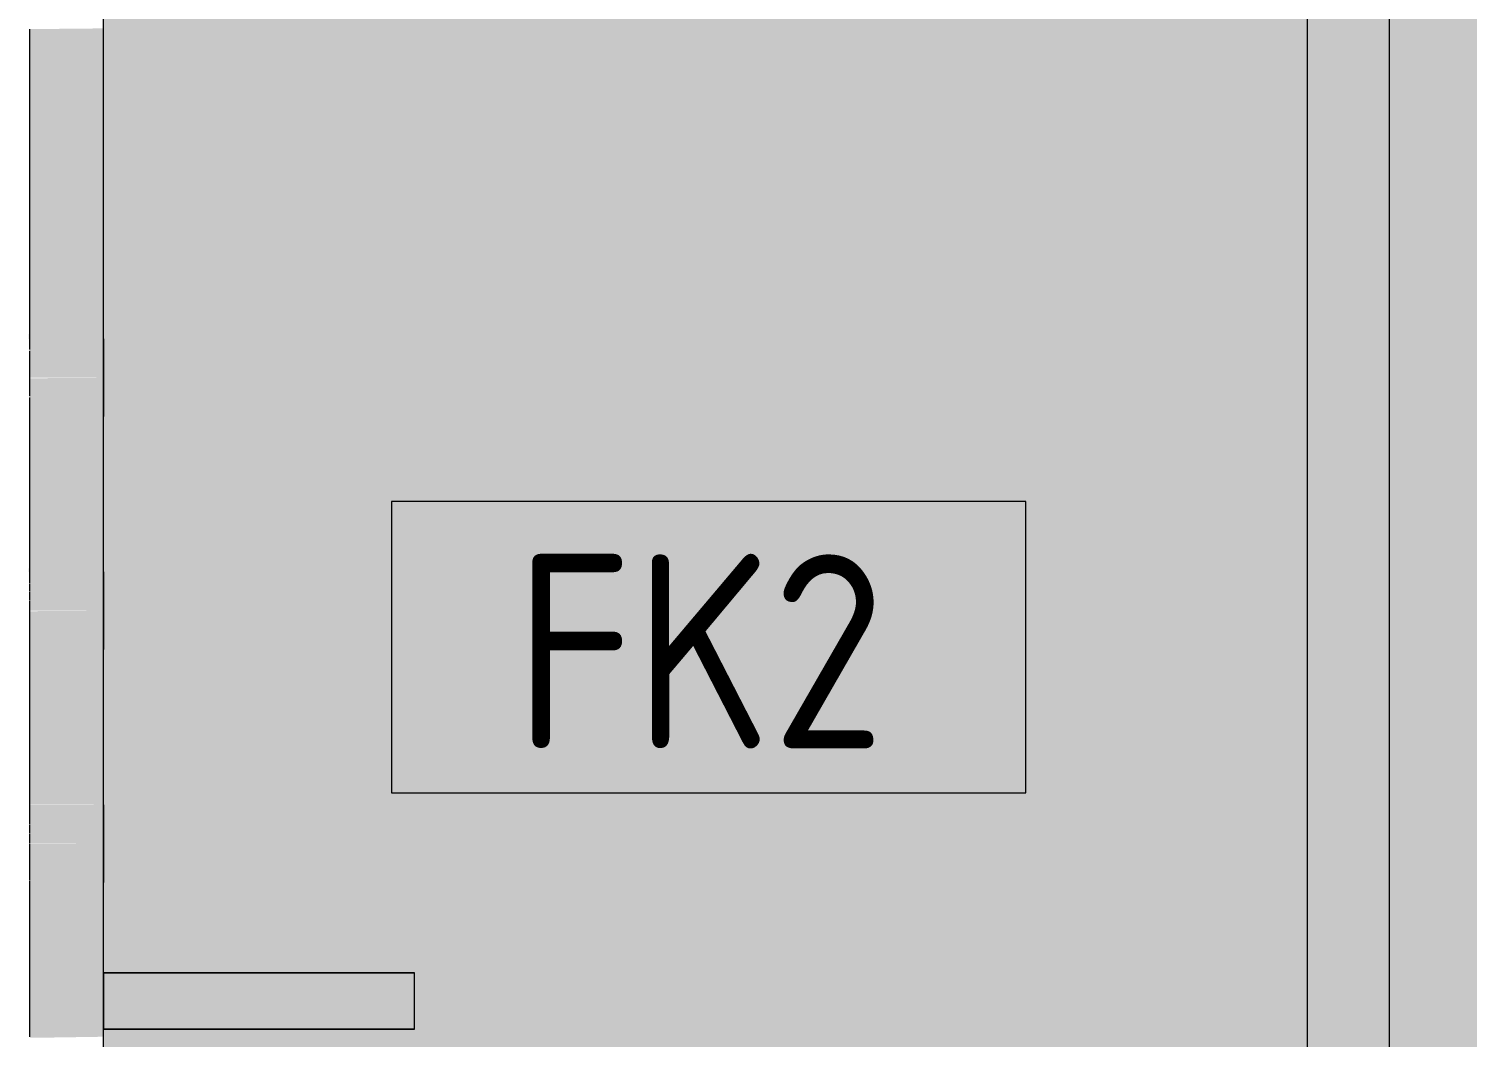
# Model space of a CAD drawing. Header units: millimetres. Extents: x 855 to 84199, y -1987 to 21700.
# Drawn here: x 29187.7 to 29558, y 1440.1 to 1699.9 of the extents above; entities that cross this region are included whole.
import ezdxf

# ---------------------------------------------------------------- set-up
doc = ezdxf.new("R2010")
doc.units = ezdxf.units.MM
for name, color, linetype, lineweight in [('A-GLAZ', 7, 'Continuous', 9), ('A-WALL-IDEN', 7, 'Continuous', 9), ('A-WALL-PATT', 7, 'Continuous', 9), ('I-WALL', 7, 'Continuous', 9)]:
    doc.layers.add(name, color=color, linetype=linetype, lineweight=lineweight)
for name, color, linetype, lineweight, true_color in [('I-FURN-10', 7, 'Continuous', 9, 0x888888), ('I-FURN-11', 7, 'Continuous', 9, 0x7f7f7f), ('I-FURN-12', 7, 'Continuous', 9, 0x838383), ('I-FURN-13', 7, 'Continuous', 9, 0x858585), ('I-FURN-2', 7, 'Continuous', 9, 0x949494), ('I-FURN-4', 7, 'Continuous', 9, 0x9e9e9e), ('I-FURN-5', 7, 'Continuous', 9, 0x818181), ('I-FURN-6', 9, 'Continuous', 9, 0x808080), ('I-FURN-7', 7, 'Continuous', 9, 0xc0c0c0), ('I-FURN-8', 7, 'Continuous', 9, 0xacacac), ('I-FURN-9', 7, 'Continuous', 9, 0x8d8d8d)]:
    doc.layers.add(name, color=color, linetype=linetype, lineweight=lineweight, true_color=true_color)
doc.layers.add('I-FURN-3', color=7, linetype='Continuous', lineweight=9, true_color=0x7f7f7f, transparency=0.7)
doc.styles.add('GOST Common_5', font='GOST_Common.ttf', dxfattribs={"width": 0.9, "height": 50})

# ---------------------------------------------------------------- blocks, each defined once
blk = doc.blocks.new('120_Окно_СКБ_2Ст_Фрамуга сверху - 120_Окно_СКБ_2Ст_2300х2500_h_ ДОО-23103760-Развертка 1_60-1')
at = {"layer": 'A-GLAZ'}
h = blk.add_hatch(color=256, dxfattribs=at)
h.paths.add_polyline_path([(102110.93, 500), (103429, 500), (103429, 2980), (101171, 2980), (101171, 500), (102035.04, 500)])
h.paths.add_polyline_path([(103380, 550), (102870, 550), (102870, 2080), (103400, 2080), (103400, 550)])
h.paths.add_polyline_path([(102035.04, 550), (101200, 550), (101200, 2080), (102840, 2080), (102840, 550), (102342.86, 550)])
h.paths.add_polyline_path([(101223.14, 2130), (101220, 2130), (101220, 2930), (103380, 2930), (103380, 2130), (101427.88, 2130)])
blk.add_line((101150, 500), (101150, 3000), dxfattribs=at)
blk = doc.blocks.new('Бизиборд лего - бизиборд 1_21б-32328682-Развертка 1_60-1')
at = {"layer": 'I-FURN-3'}
h = blk.add_hatch(color=256, dxfattribs=at)
h.paths.add_polyline_path([(100840, 500), (100840, 540), (100821, 540), (100821, 500)])
h.paths.add_polyline_path([(100821, 560), (100840, 560), (100840, 600), (100821, 600), (100821, 563.03)])
h.paths.add_polyline_path([(100821, 620), (100840, 620), (100840, 660), (100821, 660), (100821, 627.41)])
h.paths.add_polyline_path([(100821, 680), (100840, 680), (100840, 720), (100821, 719.96), (100821, 683.75)])
h.paths.add_polyline_path([(100823.69, 740), (100840, 740.08), (100840, 780), (100821, 780), (100821, 740), (100823.1, 740)])
h.paths.add_polyline_path([(100824.29, 800), (100840, 800), (100840, 840), (100821, 840), (100821, 800), (100823.1, 800)])
h.paths.add_polyline_path([(100825.47, 860), (100840, 860.19), (100840, 900), (100821, 900), (100821, 860), (100824.29, 860)])
h.paths.add_polyline_path([(100825.47, 920), (100840, 920), (100840, 960), (100821, 960), (100821, 920)])
h.paths.add_polyline_path([(100821, 980), (100840, 980), (100840, 1020), (100821, 1020), (100821, 981.52)])
h.paths.add_polyline_path([(100821, 1040), (100840, 1040), (100840, 1120), (100821, 1120), (100821, 1041.88)])
h.paths.add_polyline_path([(100821, 1140), (100840, 1140), (100840, 1180), (100821, 1180), (100821, 1140.47)])
h.paths.add_polyline_path([(100821, 1200), (100840, 1200), (100840, 1240), (100821, 1240), (100821, 1206.87)])
h.paths.add_polyline_path([(100821, 1260), (100840, 1260), (100840, 1300), (100821, 1300), (100821, 1263.21)])
h.paths.add_polyline_path([(100840, 1320), (100840, 1360), (100821, 1359.78), (100821, 1320), (100839.7, 1320)])
h.paths.add_polyline_path([(100825.47, 1380), (100840, 1380), (100840, 1420), (100821, 1420), (100821, 1380)])
h.paths.add_polyline_path([(100823.1, 1440), (100840, 1440.26), (100840, 1480), (100821, 1480), (100821, 1440), (100822.51, 1440)])
h.paths.add_polyline_path([(100821, 1500), (100840, 1500), (100840, 1540), (100821, 1540), (100821, 1500.62)])
h.paths.add_polyline_path([(100821, 1560), (100840, 1560), (100840, 1600), (100821, 1600), (100821, 1560.98)])
h.paths.add_polyline_path([(100821, 1620), (100840, 1620), (100840, 1700), (100821, 1699.81), (100821, 1621.34)])
h.paths.add_polyline_path([(100821, 1720), (100840, 1720), (100840, 1760), (100821, 1760), (100821, 1721.94)])
h.paths.add_polyline_path([(100821, 1780), (100840, 1780), (100840, 1820), (100821, 1820), (100821, 1782.3)])
h.paths.add_polyline_path([(100821, 1840), (100840, 1840.28), (100840, 1880), (100821, 1880), (100821, 1842.66)])
h.paths.add_polyline_path([(100839.7, 1900), (100840, 1900), (100840, 1940), (100821, 1940), (100821, 1900)])
h.paths.add_polyline_path([(100830.21, 1960), (100840, 1960), (100840, 2000), (100821, 2000), (100821, 1960), (100827.84, 1960)])
h.paths.add_polyline_path([(100821, 2020), (100840, 2020), (100840, 2060), (100821, 2059.96), (100821, 2027.77)])
h.paths.add_polyline_path([(100825.47, 2080), (100840, 2080.08), (100840, 2120), (100821, 2120), (100821, 2080), (100823.1, 2080)])
h.paths.add_polyline_path([(100821, 2140), (100840, 2140.02), (100840, 2180), (100821, 2180), (100821, 2140.44)])
h.paths.add_polyline_path([(100821, 2200), (100840, 2200), (100840, 2240), (100821, 2240), (100821, 2200.8)])
h = blk.add_hatch(color=256, dxfattribs=at)
h.paths.add_polyline_path([(100820.73, 500), (100821, 500), (100820.73, 514.74)])
h.paths.add_polyline_path([(100820.73, 560), (100821, 560), (100820.73, 563.03)])
h.paths.add_polyline_path([(100820.73, 620), (100821, 620), (100820.73, 627.41)])
h.paths.add_polyline_path([(100820.73, 740), (100821, 740.08), (100820.73, 740.08)])
h.paths.add_polyline_path([(100820.73, 800), (100821, 800), (100820.73, 800.44)])
h.paths.add_polyline_path([(100820.73, 860), (100821, 860), (100820.73, 860.8)])
h.paths.add_polyline_path([(100820.73, 920), (100821, 920), (100820.73, 925.19)])
h.paths.add_polyline_path([(100820.73, 1040), (100821, 1040), (100820.73, 1041.88)])
h.paths.add_polyline_path([(100820.73, 1140), (100821, 1140), (100820.73, 1140.47)])
h.paths.add_polyline_path([(100820.73, 1200), (100821, 1200), (100820.73, 1206.87)])
h.paths.add_polyline_path([(100820.73, 1260), (100821, 1260), (100820.73, 1263.21)])
h.paths.add_polyline_path([(100820.73, 1560), (100821, 1560), (100820.73, 1560.98)])
h.paths.add_polyline_path([(100820.73, 1620), (100821, 1620), (100820.73, 1621.34)])
h.paths.add_polyline_path([(100820.73, 1780), (100821, 1780), (100820.73, 1782.3)])
h.paths.add_polyline_path([(100820.73, 1840), (100821, 1840), (100820.73, 1842.66)])
h.paths.add_polyline_path([(100820.73, 1900), (100821, 1900), (100820.73, 1915.1)])
h.paths.add_polyline_path([(100820.73, 1960), (100821, 1960), (100820.73, 1963.38)])
h.paths.add_polyline_path([(100820.73, 2080), (100821, 2080.08), (100820.73, 2080.08)])
for points in [[(100821, 1610), (100840, 1610), (100840, 1620), (100821, 1619.98), (100821, 1611.28)], [(100839.7, 1600), (100840, 1600), (100840, 1610), (100821, 1609.87), (100821, 1600), (100834.96, 1600)], [(100821, 1550), (100840, 1550), (100840, 1560), (100821, 1559.98), (100821, 1550.92)], [(100821, 1540), (100840, 1540), (100840, 1550), (100821, 1549.87), (100821, 1540.32)], [(100821, 1490), (100840, 1490), (100840, 1500), (100821, 1499.98), (100821, 1492.46)], [(100839.7, 1480), (100840, 1480), (100840, 1490), (100821, 1489.87), (100821, 1480)], [(100896.62, 1442.18), (100920, 1442.18), (100920, 1456.7), (100840, 1456.7), (100840, 1442.18), (100858.68, 1442.18)]]:
    blk.add_hatch(color=256, dxfattribs=at).paths.add_polyline_path(points)
at = {"layer": 'I-FURN-10'}
for p, q in [((100840, 1620), (100840, 1699.81)), ((100840, 1620), (100840, 1699.81)), ((100840, 1600.34), (100840, 1610)), ((100840, 1610), (100840, 1601.34)), ((100840, 1610), (100840, 1610)), ((100840, 1601.34), (100840, 1600)), ((100840, 1600), (100840, 1600.34)), ((100840, 1560), (100840, 1600)), ((100840, 1560), (100840, 1600)), ((100840, 1540.34), (100840, 1550)), ((100840, 1550), (100840, 1547.41)), ((100840, 1550), (100840, 1550)), ((100840, 1547.41), (100840, 1545)), ((100840, 1545), (100840, 1542.93)), ((100840, 1542.93), (100840, 1541.34)), ((100840, 1541.34), (100840, 1540.34)), ((100840, 1500), (100840, 1540)), ((100840, 1500), (100840, 1540)), ((100840, 1490), (100840, 1497.07)), ((100840, 1497.07), (100840, 1497.07)), ((100840, 1497.07), (100840, 1495)), ((100840, 1495), (100840, 1492.59)), ((100840, 1492.59), (100840, 1490)), ((100840, 1490), (100840, 1490)), ((100840, 1456.7), (100840, 1480)), ((100840, 1456.7), (100840, 1480)), ((100840, 1442.18), (100840, 1456.7)), ((100840, 1442.18), (100840, 1456.7)), ((100840, 1442.18), (100840, 1456.7)), ((100840, 1440.26), (100840, 1442.18)), ((100840, 1440.26), (100840, 1442.18))]:
    blk.add_line(p, q, dxfattribs=at)
at = {"layer": 'I-FURN-11'}
for p, q in [((100840, 1617.32), (100840, 1620)), ((100840, 1617.32), (100840, 1620)), ((100840, 1617.32), (100840, 1620)), ((100840, 1617.32), (100840, 1620)), ((100840, 1617.32), (100840, 1620)), ((100840, 1620), (100840, 1619.66)), ((100840, 1619.66), (100840, 1620)), ((100840, 1617.32), (100840, 1620)), ((100840, 1617.32), (100840, 1620)), ((100840, 1620), (100840, 1619.66)), ((100840, 1610), (100840, 1620)), ((100840, 1617.32), (100840, 1620)), ((100840, 1610), (100840, 1619.66)), ((100840, 1619.66), (100840, 1618.66)), ((100840, 1619.66), (100840, 1610)), ((100840, 1610), (100840, 1619.66)), ((100840, 1619.66), (100840, 1612.59)), ((100840, 1610), (100840, 1619.66)), ((100840, 1619.66), (100840, 1610)), ((100840, 1617.07), (100840, 1619.66)), ((100840, 1619.66), (100840, 1610)), ((100840, 1618.66), (100840, 1610)), ((100840, 1610), (100840, 1618.66)), ((100840, 1618.66), (100840, 1610)), ((100840, 1610), (100840, 1618.66)), ((100840, 1618.66), (100840, 1610)), ((100840, 1610), (100840, 1618.66)), ((100840, 1618.66), (100840, 1612.59)), ((100840, 1605.25), (100840, 1617.07)), ((100840, 1605.25), (100840, 1617.07)), ((100840, 1605.25), (100840, 1617.07)), ((100840, 1605.25), (100840, 1617.07)), ((100840, 1605.25), (100840, 1617.07)), ((100840, 1605.25), (100840, 1617.07)), ((100840, 1605.25), (100840, 1617.07)), ((100840, 1610), (100840, 1617.07)), ((100840, 1605.25), (100840, 1617.07)), ((100840, 1615), (100840, 1612.59)), ((100840, 1610), (100840, 1615)), ((100840, 1615), (100840, 1610)), ((100840, 1610), (100840, 1615)), ((100840, 1610), (100840, 1612.59)), ((100840, 1612.59), (100840, 1610)), ((100840, 1612.59), (100840, 1610)), ((100840, 1610), (100840, 1612.59)), ((100840, 1612.59), (100840, 1610)), ((100840, 1610), (100840, 1612.59)), ((100840, 1612.59), (100840, 1610)), ((100840, 1612.59), (100840, 1610)), ((100840, 1612.59), (100840, 1610)), ((100840, 1610), (100840, 1612.59)), ((100840, 1612.59), (100840, 1610)), ((100840, 1610), (100840, 1610)), ((100840, 1610), (100840, 1610)), ((100840, 1607.41), (100840, 1610)), ((100840, 1610), (100840, 1607.41)), ((100840, 1601.34), (100840, 1610)), ((100840, 1610), (100840, 1601.34)), ((100840, 1610), (100840, 1610)), ((100840, 1610), (100840, 1610)), ((100840, 1610), (100840, 1610)), ((100840, 1610), (100840, 1610)), ((100840, 1610), (100840, 1610)), ((100840, 1610), (100840, 1610)), ((100840, 1610), (100840, 1610)), ((100840, 1610), (100840, 1610)), ((100840, 1610), (100840, 1610)), ((100840, 1610), (100840, 1607.41)), ((100840, 1607.41), (100840, 1610)), ((100840, 1610), (100840, 1610)), ((100840, 1610), (100840, 1607.41)), ((100840, 1607.41), (100840, 1610)), ((100840, 1610), (100840, 1610)), ((100840, 1610), (100840, 1610)), ((100840, 1610), (100840, 1610)), ((100840, 1610), (100840, 1610)), ((100840, 1610), (100840, 1610)), ((100840, 1610), (100840, 1602.93)), ((100840, 1605), (100840, 1610)), ((100840, 1610), (100840, 1610)), ((100840, 1610), (100840, 1602.93)), ((100840, 1602.93), (100840, 1610)), ((100840, 1610), (100840, 1610)), ((100840, 1610), (100840, 1610)), ((100840, 1610), (100840, 1610)), ((100840, 1610), (100840, 1610)), ((100840, 1610), (100840, 1610)), ((100840, 1600), (100840, 1610)), ((100840, 1610), (100840, 1600)), ((100840, 1610), (100840, 1610)), ((100840, 1610), (100840, 1610)), ((100840, 1610), (100840, 1610)), ((100840, 1600), (100840, 1610)), ((100840, 1610), (100840, 1600)), ((100840, 1610), (100840, 1610)), ((100840, 1600.34), (100840, 1610)), ((100840, 1610), (100840, 1600.34)), ((100840, 1610), (100840, 1610)), ((100840, 1602.93), (100840, 1610)), ((100840, 1610), (100840, 1602.93)), ((100840, 1610), (100840, 1610)), ((100840, 1610), (100840, 1610)), ((100840, 1610), (100840, 1610)), ((100840, 1605), (100840, 1610)), ((100840, 1610), (100840, 1605)), ((100840, 1610), (100840, 1610)), ((100840, 1610), (100840, 1610)), ((100840, 1610), (100840, 1610)), ((100840, 1610), (100840, 1602.93)), ((100840, 1602.93), (100840, 1610)), ((100840, 1610), (100840, 1610)), ((100840, 1610), (100840, 1610)), ((100840, 1610), (100840, 1610)), ((100840, 1610), (100840, 1610)), ((100840, 1610), (100840, 1610)), ((100840, 1610), (100840, 1600)), ((100840, 1600), (100840, 1610)), ((100840, 1610), (100840, 1610)), ((100840, 1610), (100840, 1610)), ((100840, 1610), (100840, 1610)), ((100840, 1610), (100840, 1610)), ((100840, 1610), (100840, 1610)), ((100840, 1610), (100840, 1610)), ((100840, 1610), (100840, 1610)), ((100840, 1610), (100840, 1610)), ((100840, 1610), (100840, 1610)), ((100840, 1605), (100840, 1610)), ((100840, 1610), (100840, 1605)), ((100840, 1610), (100840, 1610)), ((100840, 1610), (100840, 1600)), ((100840, 1600.34), (100840, 1610)), ((100840, 1610), (100840, 1600.34)), ((100840, 1600.34), (100840, 1610)), ((100840, 1610), (100840, 1610)), ((100840, 1601.34), (100840, 1605)), ((100840, 1601.34), (100840, 1605)), ((100840, 1602.93), (100840, 1605)), ((100840, 1601.34), (100840, 1605)), ((100840, 1601.34), (100840, 1605)), ((100840, 1601.34), (100840, 1605)), ((100840, 1601.34), (100840, 1605)), ((100840, 1601.34), (100840, 1605)), ((100840, 1601.34), (100840, 1605)), ((100840, 1600), (100840, 1601.22)), ((100840, 1600), (100840, 1601.22)), ((100840, 1600), (100840, 1601.22)), ((100840, 1600), (100840, 1601.22)), ((100840, 1600), (100840, 1601.22)), ((100840, 1600), (100840, 1601.22)), ((100840, 1600), (100840, 1601.22)), ((100840, 1600), (100840, 1601.22)), ((100840, 1600), (100840, 1600.34)), ((100840, 1557.07), (100840, 1560)), ((100840, 1557.07), (100840, 1560)), ((100840, 1557.07), (100840, 1560)), ((100840, 1557.07), (100840, 1560)), ((100840, 1557.07), (100840, 1560)), ((100840, 1559.66), (100840, 1560)), ((100840, 1560), (100840, 1559.66)), ((100840, 1557.07), (100840, 1560)), ((100840, 1557.07), (100840, 1560)), ((100840, 1550), (100840, 1560)), ((100840, 1560), (100840, 1559.66)), ((100840, 1557.07), (100840, 1560)), ((100840, 1559.66), (100840, 1558.66)), ((100840, 1557.07), (100840, 1559.66)), ((100840, 1559.66), (100840, 1555)), ((100840, 1555), (100840, 1559.66)), ((100840, 1558.66), (100840, 1559.66)), ((100840, 1559.66), (100840, 1558.66)), ((100840, 1558.66), (100840, 1559.66)), ((100840, 1559.66), (100840, 1550)), ((100840, 1550), (100840, 1559.66)), ((100840, 1559.66), (100840, 1550)), ((100840, 1559.66), (100840, 1550)), ((100840, 1550), (100840, 1559.66)), ((100840, 1559.66), (100840, 1550)), ((100840, 1558.66), (100840, 1550)), ((100840, 1550), (100840, 1558.66)), ((100840, 1555), (100840, 1558.66)), ((100840, 1558.66), (100840, 1555)), ((100840, 1558.66), (100840, 1550)), ((100840, 1550), (100840, 1558.66)), ((100840, 1558.66), (100840, 1555)), ((100840, 1550), (100840, 1558.66)), ((100840, 1558.66), (100840, 1550)), ((100840, 1552.59), (100840, 1558.66)), ((100840, 1558.66), (100840, 1557.07)), ((100840, 1558.66), (100840, 1552.59)), ((100840, 1550), (100840, 1558.66)), ((100840, 1550), (100840, 1558.66)), ((100840, 1558.66), (100840, 1550)), ((100840, 1550), (100840, 1558.66)), ((100840, 1552.59), (100840, 1557.07)), ((100840, 1555), (100840, 1557.07)), ((100840, 1557.07), (100840, 1555)), ((100840, 1557.07), (100840, 1555)), ((100840, 1545), (100840, 1556.96)), ((100840, 1545), (100840, 1556.96)), ((100840, 1545), (100840, 1556.96)), ((100840, 1545), (100840, 1556.96)), ((100840, 1545), (100840, 1556.96)), ((100840, 1545), (100840, 1556.96)), ((100840, 1545), (100840, 1556.96)), ((100840, 1545), (100840, 1556.96)), ((100840, 1555), (100840, 1550)), ((100840, 1552.59), (100840, 1555)), ((100840, 1555), (100840, 1552.59)), ((100840, 1555), (100840, 1552.59)), ((100840, 1550), (100840, 1555)), ((100840, 1550), (100840, 1555)), ((100840, 1555), (100840, 1550)), ((100840, 1555), (100840, 1550)), ((100840, 1550), (100840, 1555)), ((100840, 1555), (100840, 1550)), ((100840, 1550), (100840, 1555)), ((100840, 1555), (100840, 1550)), ((100840, 1550), (100840, 1555)), ((100840, 1555), (100840, 1552.59)), ((100840, 1550), (100840, 1555)), ((100840, 1555), (100840, 1550)), ((100840, 1550), (100840, 1555)), ((100840, 1555), (100840, 1550)), ((100840, 1552.59), (100840, 1550)), ((100840, 1550), (100840, 1552.59)), ((100840, 1550), (100840, 1552.59)), ((100840, 1550), (100840, 1552.59)), ((100840, 1552.59), (100840, 1550)), ((100840, 1552.59), (100840, 1550)), ((100840, 1550), (100840, 1552.59)), ((100840, 1552.59), (100840, 1550)), ((100840, 1550), (100840, 1552.59)), ((100840, 1552.59), (100840, 1550)), ((100840, 1552.59), (100840, 1550)), ((100840, 1550), (100840, 1550)), ((100840, 1550), (100840, 1550)), ((100840, 1550), (100840, 1542.93)), ((100840, 1542.93), (100840, 1550)), ((100840, 1545), (100840, 1550)), ((100840, 1550), (100840, 1545)), ((100840, 1550), (100840, 1550)), ((100840, 1550), (100840, 1550)), ((100840, 1550), (100840, 1550)), ((100840, 1550), (100840, 1550)), ((100840, 1550), (100840, 1550)), ((100840, 1550), (100840, 1550)), ((100840, 1550), (100840, 1547.41)), ((100840, 1547.41), (100840, 1550)), ((100840, 1547.41), (100840, 1550)), ((100840, 1550), (100840, 1547.41)), ((100840, 1545), (100840, 1550)), ((100840, 1550), (100840, 1542.93)), ((100840, 1550), (100840, 1550)), ((100840, 1550), (100840, 1550)), ((100840, 1550), (100840, 1540.34)), ((100840, 1540.34), (100840, 1550)), ((100840, 1550), (100840, 1550)), ((100840, 1550), (100840, 1550)), ((100840, 1550), (100840, 1550)), ((100840, 1550), (100840, 1540.34)), ((100840, 1540.34), (100840, 1550)), ((100840, 1550), (100840, 1550)), ((100840, 1550), (100840, 1550)), ((100840, 1550), (100840, 1550)), ((100840, 1550), (100840, 1550)), ((100840, 1550), (100840, 1542.93)), ((100840, 1542.93), (100840, 1550)), ((100840, 1545), (100840, 1550)), ((100840, 1550), (100840, 1547.41)), ((100840, 1550), (100840, 1550)), ((100840, 1550), (100840, 1550)), ((100840, 1550), (100840, 1550)), ((100840, 1550), (100840, 1550)), ((100840, 1550), (100840, 1550)), ((100840, 1550), (100840, 1550)), ((100840, 1540.34), (100840, 1550)), ((100840, 1550), (100840, 1547.41)), ((100840, 1550), (100840, 1550)), ((100840, 1550), (100840, 1550)), ((100840, 1550), (100840, 1550)), ((100840, 1550), (100840, 1547.41)), ((100840, 1547.41), (100840, 1550)), ((100840, 1541.34), (100840, 1550)), ((100840, 1550), (100840, 1541.34)), ((100840, 1550), (100840, 1550)), ((100840, 1550), (100840, 1550)), ((100840, 1550), (100840, 1541.34)), ((100840, 1541.34), (100840, 1550)), ((100840, 1550), (100840, 1550)), ((100840, 1550), (100840, 1550)), ((100840, 1550), (100840, 1550)), ((100840, 1550), (100840, 1550)), ((100840, 1550), (100840, 1550)), ((100840, 1550), (100840, 1550)), ((100840, 1550), (100840, 1550)), ((100840, 1550), (100840, 1550)), ((100840, 1550), (100840, 1550)), ((100840, 1550), (100840, 1550)), ((100840, 1550), (100840, 1550)), ((100840, 1542.93), (100840, 1550)), ((100840, 1550), (100840, 1542.93)), ((100840, 1550), (100840, 1550)), ((100840, 1550), (100840, 1550)), ((100840, 1550), (100840, 1550)), ((100840, 1550), (100840, 1545)), ((100840, 1545), (100840, 1550)), ((100840, 1550), (100840, 1550)), ((100840, 1550), (100840, 1550)), ((100840, 1541.34), (100840, 1547.41)), ((100840, 1547.41), (100840, 1542.93)), ((100840, 1547.41), (100840, 1545)), ((100840, 1547.41), (100840, 1545)), ((100840, 1547.41), (100840, 1542.93)), ((100840, 1541.34), (100840, 1547.41)), ((100840, 1540), (100840, 1545)), ((100840, 1545), (100840, 1540.34)), ((100840, 1540), (100840, 1544.89)), ((100840, 1540), (100840, 1544.89)), ((100840, 1540), (100840, 1544.89)), ((100840, 1540), (100840, 1544.89)), ((100840, 1540), (100840, 1544.89)), ((100840, 1540), (100840, 1544.89)), ((100840, 1540), (100840, 1544.89)), ((100840, 1540), (100840, 1544.89)), ((100840, 1542.93), (100840, 1541.34)), ((100840, 1542.93), (100840, 1540)), ((100840, 1542.93), (100840, 1541.34)), ((100840, 1541.34), (100840, 1540.34)), ((100840, 1540.34), (100840, 1541.34)), ((100840, 1540.34), (100840, 1540.34)), ((100840, 1540.34), (100840, 1540)), ((100840, 1540), (100840, 1540.34)), ((100840, 1492.59), (100840, 1500)), ((100840, 1492.59), (100840, 1500)), ((100840, 1492.59), (100840, 1500)), ((100840, 1492.59), (100840, 1500)), ((100840, 1492.59), (100840, 1500)), ((100840, 1490), (100840, 1500)), ((100840, 1500), (100840, 1490)), ((100840, 1492.59), (100840, 1500)), ((100840, 1492.59), (100840, 1500)), ((100840, 1492.59), (100840, 1500)), ((100840, 1499.66), (100840, 1490)), ((100840, 1490), (100840, 1499.66)), ((100840, 1490), (100840, 1499.66)), ((100840, 1499.66), (100840, 1498.66)), ((100840, 1499.66), (100840, 1490)), ((100840, 1490), (100840, 1499.66)), ((100840, 1490), (100840, 1499.66)), ((100840, 1499.66), (100840, 1497.07)), ((100840, 1498.66), (100840, 1495)), ((100840, 1490), (100840, 1498.66)), ((100840, 1498.66), (100840, 1490)), ((100840, 1490), (100840, 1498.66)), ((100840, 1490), (100840, 1498.66)), ((100840, 1498.66), (100840, 1490)), ((100840, 1498.66), (100840, 1490)), ((100840, 1497.07), (100840, 1498.66)), ((100840, 1498.66), (100840, 1497.07)), ((100840, 1498.66), (100840, 1490)), ((100840, 1490), (100840, 1498.66)), ((100840, 1498.66), (100840, 1490)), ((100840, 1490), (100840, 1498.66)), ((100840, 1498.66), (100840, 1492.59)), ((100840, 1497.07), (100840, 1498.66)), ((100840, 1497.07), (100840, 1498.66)), ((100840, 1498.66), (100840, 1498.66)), ((100840, 1498.66), (100840, 1495)), ((100840, 1497.07), (100840, 1490)), ((100840, 1490), (100840, 1497.07)), ((100840, 1492.59), (100840, 1497.07)), ((100840, 1497.07), (100840, 1495)), ((100840, 1490), (100840, 1497.07)), ((100840, 1497.07), (100840, 1490)), ((100840, 1490), (100840, 1497.07)), ((100840, 1497.07), (100840, 1495)), ((100840, 1490), (100840, 1497.07)), ((100840, 1495), (100840, 1490)), ((100840, 1490), (100840, 1495)), ((100840, 1495), (100840, 1490)), ((100840, 1495), (100840, 1492.59)), ((100840, 1495), (100840, 1490)), ((100840, 1490), (100840, 1495)), ((100840, 1495), (100840, 1490)), ((100840, 1495), (100840, 1492.59)), ((100840, 1490), (100840, 1492.59)), ((100840, 1492.59), (100840, 1490)), ((100840, 1490), (100840, 1492.59)), ((100840, 1492.59), (100840, 1490)), ((100840, 1490), (100840, 1492.59)), ((100840, 1492.59), (100840, 1490)), ((100840, 1492.59), (100840, 1490)), ((100840, 1492.59), (100840, 1490)), ((100840, 1480.5), (100840, 1492.57)), ((100840, 1480.5), (100840, 1492.57)), ((100840, 1480.5), (100840, 1492.57)), ((100840, 1480.5), (100840, 1492.57)), ((100840, 1480.5), (100840, 1492.57)), ((100840, 1480.5), (100840, 1492.57)), ((100840, 1480.5), (100840, 1492.57)), ((100840, 1480.5), (100840, 1492.57)), ((100840, 1490), (100840, 1482.93)), ((100840, 1482.93), (100840, 1490)), ((100840, 1490), (100840, 1490)), ((100840, 1490), (100840, 1490)), ((100840, 1490), (100840, 1490)), ((100840, 1490), (100840, 1490)), ((100840, 1490), (100840, 1490)), ((100840, 1490), (100840, 1490)), ((100840, 1490), (100840, 1490)), ((100840, 1490), (100840, 1490)), ((100840, 1490), (100840, 1490)), ((100840, 1490), (100840, 1490)), ((100840, 1490), (100840, 1485)), ((100840, 1485), (100840, 1490)), ((100840, 1490), (100840, 1490)), ((100840, 1490), (100840, 1485)), ((100840, 1485), (100840, 1490)), ((100840, 1487.41), (100840, 1490)), ((100840, 1490), (100840, 1487.41)), ((100840, 1490), (100840, 1490)), ((100840, 1490), (100840, 1490)), ((100840, 1490), (100840, 1490)), ((100840, 1490), (100840, 1490)), ((100840, 1490), (100840, 1490)), ((100840, 1490), (100840, 1490)), ((100840, 1490), (100840, 1490)), ((100840, 1490), (100840, 1490)), ((100840, 1490), (100840, 1490)), ((100840, 1490), (100840, 1487.41)), ((100840, 1487.41), (100840, 1490)), ((100840, 1490), (100840, 1490)), ((100840, 1480), (100840, 1490)), ((100840, 1490), (100840, 1481.34)), ((100840, 1490), (100840, 1490)), ((100840, 1490), (100840, 1490)), ((100840, 1490), (100840, 1490)), ((100840, 1480), (100840, 1490)), ((100840, 1490), (100840, 1480)), ((100840, 1490), (100840, 1490)), ((100840, 1490), (100840, 1490)), ((100840, 1490), (100840, 1490)), ((100840, 1490), (100840, 1490)), ((100840, 1490), (100840, 1490)), ((100840, 1490), (100840, 1490)), ((100840, 1490), (100840, 1480.34)), ((100840, 1480.34), (100840, 1490)), ((100840, 1490), (100840, 1490)), ((100840, 1490), (100840, 1490)), ((100840, 1490), (100840, 1490)), ((100840, 1490), (100840, 1482.93)), ((100840, 1482.93), (100840, 1490)), ((100840, 1490), (100840, 1490)), ((100840, 1482.93), (100840, 1490)), ((100840, 1490), (100840, 1482.93)), ((100840, 1490), (100840, 1490)), ((100840, 1490), (100840, 1490)), ((100840, 1490), (100840, 1490)), ((100840, 1490), (100840, 1490)), ((100840, 1490), (100840, 1490)), ((100840, 1490), (100840, 1490)), ((100840, 1490), (100840, 1490)), ((100840, 1490), (100840, 1490)), ((100840, 1490), (100840, 1490)), ((100840, 1490), (100840, 1490)), ((100840, 1490), (100840, 1490)), ((100840, 1490), (100840, 1490)), ((100840, 1490), (100840, 1490)), ((100840, 1490), (100840, 1490)), ((100840, 1490), (100840, 1490)), ((100840, 1490), (100840, 1490)), ((100840, 1490), (100840, 1487.41)), ((100840, 1485), (100840, 1490)), ((100840, 1487.41), (100840, 1480)), ((100840, 1485), (100840, 1480.34)), ((100840, 1480.34), (100840, 1485)), ((100840, 1480), (100840, 1485)), ((100840, 1482.93), (100840, 1480.34)), ((100840, 1480.34), (100840, 1482.93)), ((100840, 1481.34), (100840, 1480)), ((100840, 1480), (100840, 1480.34)), ((100840, 1480), (100840, 1480.34)), ((100840, 1480), (100840, 1480.34)), ((100840, 1480), (100840, 1480.34)), ((100840, 1480), (100840, 1480.34)), ((100840, 1480), (100840, 1480.34)), ((100840, 1480), (100840, 1480.34)), ((100840, 1480), (100840, 1480.34))]:
    blk.add_line(p, q, dxfattribs=at)
at = {"layer": 'I-FURN-12'}
for p, q in [((100840, 1617.07), (100840, 1610)), ((100840, 1610), (100840, 1617.07)), ((100840, 1610), (100840, 1610)), ((100840, 1557.07), (100840, 1550)), ((100840, 1550), (100840, 1557.07)), ((100840, 1550), (100840, 1550)), ((100840, 1490), (100840, 1490)), ((100840, 1490), (100840, 1490)), ((100840, 1442.18), (100840, 1456.7)), ((100840, 1442.18), (100840, 1456.7))]:
    blk.add_line(p, q, dxfattribs=at)
at = {"layer": 'I-FURN-13'}
for p, q in [((100840, 1610), (100840, 1610)), ((100840, 1610), (100840, 1610)), ((100840, 1550), (100840, 1550)), ((100840, 1550), (100840, 1550)), ((100840, 1490), (100840, 1490)), ((100840, 1490), (100840, 1490)), ((100840, 1456.7), (100840, 1442.18))]:
    blk.add_line(p, q, dxfattribs=at)
at = {"layer": 'I-FURN-2'}
for p, q in [((100840, 1620), (100840, 1699.81)), ((100840, 1620), (100840, 1699.81)), ((100840, 1610), (100840, 1610)), ((100840, 1610), (100840, 1610)), ((100840, 1560), (100840, 1600)), ((100840, 1560), (100840, 1600)), ((100840, 1550), (100840, 1550)), ((100840, 1550), (100840, 1550)), ((100840, 1500), (100840, 1540)), ((100840, 1500), (100840, 1540)), ((100840, 1490), (100840, 1490)), ((100840, 1490), (100840, 1490)), ((100840, 1456.7), (100840, 1480)), ((100840, 1456.7), (100840, 1480)), ((100840, 1442.18), (100840, 1456.7)), ((100920, 1456.7), (100840, 1456.7)), ((100840, 1442.18), (100840, 1456.7)), ((100840, 1442.18), (100840, 1456.7)), ((100920, 1442.18), (100920, 1456.7)), ((100840, 1440.26), (100840, 1442.18)), ((100840, 1442.18), (100920, 1442.18)), ((100840, 1440.26), (100840, 1442.18))]:
    blk.add_line(p, q, dxfattribs=at)
at = {"layer": 'I-FURN-4'}
for p, q in [((100840, 1620), (100840, 1699.81)), ((100840, 1620), (100840, 1699.81)), ((100840, 1610), (100840, 1610)), ((100840, 1610), (100840, 1610)), ((100840, 1560), (100840, 1600)), ((100840, 1560), (100840, 1600)), ((100840, 1550), (100840, 1550)), ((100840, 1550), (100840, 1550)), ((100840, 1500), (100840, 1540)), ((100840, 1500), (100840, 1540)), ((100840, 1485), (100840, 1490)), ((100840, 1490), (100840, 1487.41)), ((100840, 1490), (100840, 1490)), ((100840, 1487.41), (100840, 1482.93)), ((100840, 1482.93), (100840, 1485)), ((100840, 1456.7), (100840, 1480)), ((100840, 1456.7), (100840, 1480)), ((100840, 1442.18), (100840, 1456.7)), ((100840, 1456.7), (100920, 1456.7)), ((100920, 1456.7), (100840, 1456.7)), ((100840, 1442.18), (100840, 1456.7)), ((100920, 1442.18), (100920, 1456.7)), ((100920, 1442.18), (100920, 1456.7)), ((100920, 1442.18), (100840, 1442.18)), ((100840, 1442.18), (100920, 1442.18)), ((100840, 1440.26), (100840, 1442.18)), ((100840, 1440.26), (100840, 1442.18))]:
    blk.add_line(p, q, dxfattribs=at)
at = {"layer": 'I-FURN-5'}
for p, q in [((100840, 1615), (100840, 1619.66)), ((100840, 1619.66), (100840, 1610)), ((100840, 1610), (100840, 1615)), ((100840, 1610), (100840, 1607.41)), ((100840, 1607.41), (100840, 1610)), ((100840, 1550), (100840, 1552.59)), ((100840, 1552.59), (100840, 1550)), ((100840, 1550), (100840, 1550)), ((100840, 1498.66), (100840, 1490)), ((100840, 1495), (100840, 1498.66)), ((100840, 1490), (100840, 1495)), ((100840, 1487.41), (100840, 1490)), ((100840, 1490), (100840, 1487.41)), ((100840, 1442.18), (100840, 1456.7)), ((100840, 1442.18), (100840, 1456.7)), ((100840, 1442.18), (100840, 1456.7))]:
    blk.add_line(p, q, dxfattribs=at)
at = {"layer": 'I-FURN-6'}
for p, q in [((100840, 1617.32), (100840, 1620)), ((100840, 1617.32), (100840, 1620)), ((100840, 1605.25), (100840, 1617.07)), ((100840, 1605.25), (100840, 1617.07)), ((100840, 1601.34), (100840, 1605)), ((100840, 1601.34), (100840, 1605)), ((100840, 1600), (100840, 1601.22)), ((100840, 1600), (100840, 1601.22)), ((100840, 1557.07), (100840, 1560)), ((100840, 1557.07), (100840, 1560)), ((100840, 1545), (100840, 1556.96)), ((100840, 1545), (100840, 1556.96)), ((100840, 1540), (100840, 1544.89)), ((100840, 1540), (100840, 1544.89)), ((100840, 1492.59), (100840, 1500)), ((100840, 1492.59), (100840, 1500)), ((100840, 1480.5), (100840, 1492.57)), ((100840, 1480.5), (100840, 1492.57)), ((100840, 1480), (100840, 1480.34)), ((100840, 1480), (100840, 1480.34))]:
    blk.add_line(p, q, dxfattribs=at)
at = {"layer": 'I-FURN-7'}
for p, q in [((100840, 500), (100840, 2240)), ((100840, 1456.7), (100920, 1456.7)), ((100920, 1442.18), (100920, 1456.7)), ((100920, 1442.18), (100840, 1442.18))]:
    blk.add_line(p, q, dxfattribs=at)
at = {"layer": 'I-FURN-8'}
for p, q in [((100840, 1620), (100840, 1699.81)), ((100840, 1620), (100840, 1699.81)), ((100840, 1610), (100840, 1605)), ((100840, 1605), (100840, 1610)), ((100840, 1610), (100840, 1610)), ((100840, 1560), (100840, 1600)), ((100840, 1560), (100840, 1600)), ((100840, 1550), (100840, 1550)), ((100840, 1550), (100840, 1550)), ((100840, 1500), (100840, 1540)), ((100840, 1500), (100840, 1540)), ((100840, 1490), (100840, 1490)), ((100840, 1490), (100840, 1490)), ((100840, 1456.7), (100840, 1480)), ((100840, 1456.7), (100840, 1480)), ((100920, 1456.7), (100840, 1456.7)), ((100840, 1456.7), (100840, 1442.18)), ((100840, 1456.7), (100920, 1456.7)), ((100920, 1442.18), (100920, 1456.7)), ((100920, 1442.18), (100920, 1456.7)), ((100840, 1442.18), (100920, 1442.18)), ((100840, 1440.26), (100840, 1442.18)), ((100920, 1442.18), (100840, 1442.18)), ((100840, 1440.26), (100840, 1442.18))]:
    blk.add_line(p, q, dxfattribs=at)
at = {"layer": 'I-FURN-9'}
for p, q in [((100840, 1620), (100840, 1699.81)), ((100840, 1620), (100840, 1699.81)), ((100840, 1618.66), (100840, 1619.66)), ((100840, 1619.66), (100840, 1619.66)), ((100840, 1619.66), (100840, 1610)), ((100840, 1617.07), (100840, 1618.66)), ((100840, 1615), (100840, 1617.07)), ((100840, 1610), (100840, 1615)), ((100840, 1610), (100840, 1600)), ((100840, 1605), (100840, 1610)), ((100840, 1601.34), (100840, 1605)), ((100840, 1600.34), (100840, 1601.34)), ((100840, 1600), (100840, 1600.34)), ((100840, 1560), (100840, 1600)), ((100840, 1560), (100840, 1600)), ((100840, 1555), (100840, 1560)), ((100840, 1560), (100840, 1559.66)), ((100840, 1559.66), (100840, 1558.66)), ((100840, 1558.66), (100840, 1552.59)), ((100840, 1552.59), (100840, 1555)), ((100840, 1550), (100840, 1552.59)), ((100840, 1552.59), (100840, 1550)), ((100840, 1550), (100840, 1541.34)), ((100840, 1547.41), (100840, 1550)), ((100840, 1545), (100840, 1547.41)), ((100840, 1542.93), (100840, 1545)), ((100840, 1541.34), (100840, 1542.93)), ((100840, 1541.34), (100840, 1540)), ((100840, 1540.34), (100840, 1541.34)), ((100840, 1540), (100840, 1540.34)), ((100840, 1500), (100840, 1540)), ((100840, 1500), (100840, 1540)), ((100840, 1485), (100840, 1490)), ((100840, 1490), (100840, 1482.93)), ((100840, 1490), (100840, 1490)), ((100840, 1482.93), (100840, 1485)), ((100840, 1456.7), (100840, 1480)), ((100840, 1456.7), (100840, 1480)), ((100840, 1456.7), (100840, 1442.18)), ((100840, 1440.26), (100840, 1442.18)), ((100840, 1440.26), (100840, 1442.18))]:
    blk.add_line(p, q, dxfattribs=at)
blk = doc.blocks.new('М_стена_0001 - Типоразмер_без рамки-25382661-Развертка 1_60-1')
at = {"layer": 'A-WALL-IDEN'}
for p, q in [((104066.25, 1988.09), (103902.97, 1988.09)), ((103902.97, 1988.09), (103902.97, 1913.09)), ((104066.25, 1913.09), (104066.25, 1988.09)), ((103902.97, 1913.09), (104066.25, 1913.09))]:
    blk.add_line(p, q, dxfattribs=at)

msp = doc.modelspace()

# ---------------------------------------------------------------- hatches: boundary and pattern name
at = {"layer": 'A-WALL-PATT'}
msp.add_hatch(color=256, dxfattribs=at).paths.add_polyline_path([(29206.93, 100), (29537.93, 100), (29537.93, 3400), (29187.93, 3400), (29187.93, 2240), (29206.93, 2240), (29206.93, 2152.21), (29286.93, 2152.21), (29286.93, 2140.02), (29206.93, 2140), (29206.93, 2032.94), (29286.93, 2032.83), (29286.93, 2020.58), (29206.93, 2020.58), (29206.93, 1852.77), (29286.93, 1852.77), (29286.93, 1840.28), (29206.93, 1840), (29206.93, 1456.7), (29286.93, 1456.7), (29286.93, 1442.18), (29206.93, 1442.18), (29206.93, 1275.87), (29286.93, 1275.87), (29286.93, 1260.36), (29206.93, 1260.36), (29206.93, 996.54), (29286.93, 996.54), (29286.93, 981.12), (29206.93, 981.12), (29206.93, 877.78), (29286.93, 877.78), (29286.93, 860.19), (29206.93, 860), (29206.93, 500), (29187.93, 500), (29187.93, 100), (29202.93, 100)])

# ---------------------------------------------------------------- linework, layer by layer
at = {"layer": 'I-WALL'}
for p, q in [((29537.93, 3400), (29537.93, 100)), ((29187.93, 1619.66), (29187.93, 1699.81)), ((29187.93, 1618.66), (29187.93, 1619.61)), ((29187.93, 1617.32), (29187.93, 1618.58)), ((29187.93, 1615), (29187.93, 1616.97)), ((29187.93, 1612.59), (29187.93, 1614.88)), ((29187.93, 1610), (29187.93, 1612.46)), ((29187.93, 1607.41), (29187.93, 1609.87)), ((29187.93, 1605.25), (29187.93, 1607.29)), ((29187.93, 1602.93), (29187.93, 1604.9)), ((29187.93, 1601.34), (29187.93, 1602.85)), ((29187.93, 1600.34), (29187.93, 1601.22)), ((29187.93, 1559.66), (29187.93, 1600.32)), ((29187.93, 1558.66), (29187.93, 1559.61)), ((29187.93, 1557.07), (29187.93, 1558.58)), ((29187.93, 1555), (29187.93, 1556.96)), ((29187.93, 1552.59), (29187.93, 1554.88)), ((29187.93, 1550), (29187.93, 1552.46)), ((29187.93, 1547.41), (29187.93, 1549.87)), ((29187.93, 1545), (29187.93, 1547.29)), ((29187.93, 1542.93), (29187.93, 1544.89)), ((29187.93, 1541.34), (29187.93, 1542.85)), ((29187.93, 1540.34), (29187.93, 1541.29)), ((29187.93, 1499.66), (29187.93, 1540.32)), ((29187.93, 1498.66), (29187.93, 1499.61)), ((29187.93, 1497.07), (29187.93, 1498.58)), ((29187.93, 1495), (29187.93, 1496.97)), ((29187.93, 1492.59), (29187.93, 1494.88)), ((29187.93, 1490), (29187.93, 1492.46)), ((29187.93, 1487.41), (29187.93, 1489.87)), ((29187.93, 1485), (29187.93, 1487.29)), ((29187.93, 1482.93), (29187.93, 1484.9)), ((29187.93, 1481.34), (29187.93, 1482.85)), ((29187.93, 1480.5), (29187.93, 1481.29)), ((29187.93, 1440.26), (29187.93, 1480.32))]:
    msp.add_line(p, q, dxfattribs=at)

# ---------------------------------------------------------------- block references
at = {"layer": 'A-GLAZ'}
msp.add_blockref('120_Окно_СКБ_2Ст_Фрамуга сверху - 120_Окно_СКБ_2Ст_2300х2500_h_ ДОО-23103760-Развертка 1_60-1', (-71633.07, 0), dxfattribs=at)
at = {"layer": 'A-WALL-IDEN'}
msp.add_blockref('М_стена_0001 - Типоразмер_без рамки-25382661-Развертка 1_60-1', (-74621.88, -410), dxfattribs=at)
at = {"layer": 'I-FURN-2'}
msp.add_blockref('Бизиборд лего - бизиборд 1_21б-32328682-Развертка 1_60-1', (-71633.07, 0), dxfattribs=at)

# ---------------------------------------------------------------- texts
at = {"layer": 'A-WALL-IDEN', "insert": (29312.69, 1564.51), "char_height": 50, "width": 124.462, "attachment_point": 1, "style": 'GOST Common_5'}
msp.add_mtext('FK2', dxfattribs=at)

doc.saveas('drawing.dxf')
